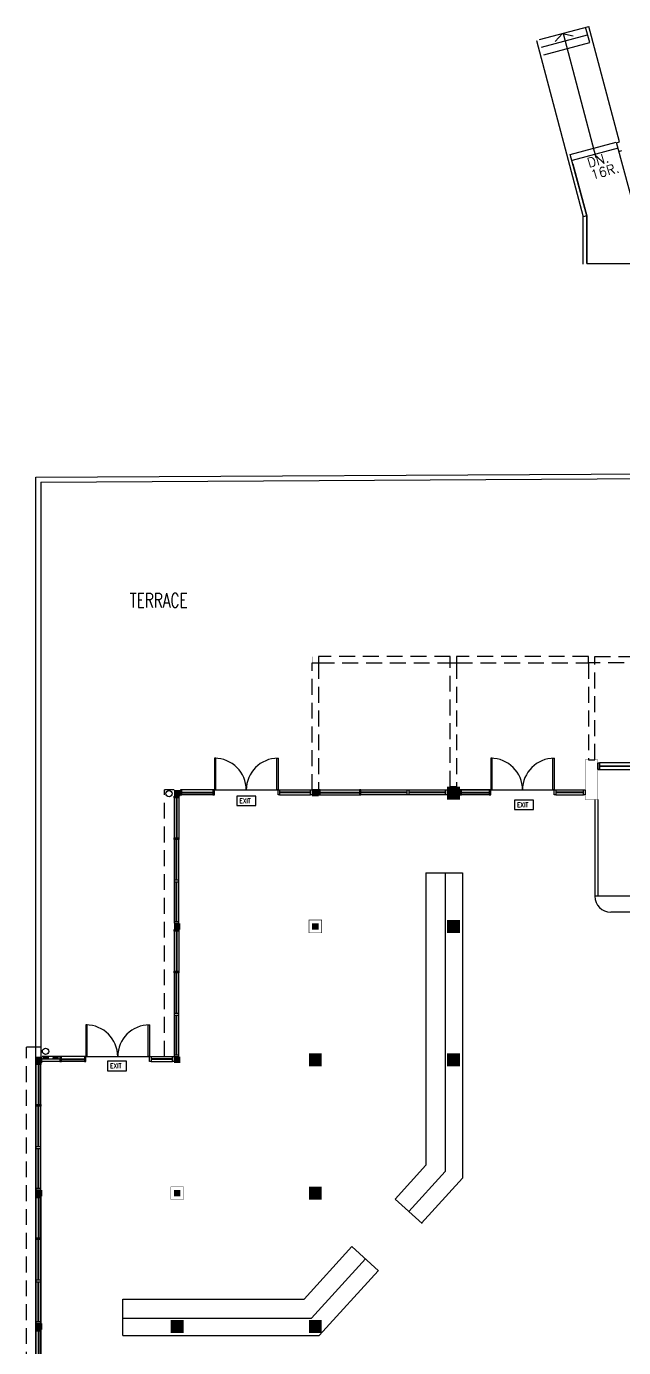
# Model space of a CAD drawing. Extents: x -163000 to 184253, y -124935 to 90032.
# Drawn here: x 21450 to 40258, y 46336 to 87951 of the extents above; entities that cross this region are included whole.
import ezdxf

# ---------------------------------------------------------------- set-up
doc = ezdxf.new("R2010")
doc.units = 0
doc.header["$LTSCALE"] = 1000
doc.header["$MEASUREMENT"] = 0
doc.linetypes.add('s3118a$0$DASHED', pattern=[0.75, 0.5, -0.25])
doc.layers.get('0').update_dxf_attribs({"linetype": 'CONTINUOUS'})
for name, color, linetype in [('s3118a$0$19', 7, 'CONTINUOUS'), ('s3118a$0$20', 7, 'CONTINUOUS'), ('s3118a$0$23', 7, 'CONTINUOUS'), ('s3118a$0$3d-str', 254, 'CONTINUOUS'), ('s3118a$0$3d-str2', 254, 'CONTINUOUS'), ('s3118a$0$56', 7, 'CONTINUOUS'), ('s3118a$0$6', 7, 'CONTINUOUS'), ('s3118a$0$Above', 8, 'CONTINUOUS'), ('s3118a$0$Ele', 10, 'CONTINUOUS'), ('s3118a$0$N-Floor Lin', 254, 'CONTINUOUS'), ('s3118a$0$new shop front', 3, 'CONTINUOUS'), ('s3118a$0$new-arr', 9, 'CONTINUOUS'), ('s3118a$0$NEW-STEP', 11, 'CONTINUOUS'), ('s3118a$0$PATH', 11, 'CONTINUOUS'), ('s3118a$0$RC', 6, 'CONTINUOUS'), ('s3118a$0$Solid', 15, 'CONTINUOUS'), ('s3118a$0$Step', 13, 'CONTINUOUS'), ('s3118a$0$TXT', 7, 'CONTINUOUS')]:
    doc.layers.add(name, color=color, linetype=linetype)
doc.styles.add('s3118a$0$STANDARD', font='romans.shx', dxfattribs={"width": 0.75})

# ---------------------------------------------------------------- blocks, each defined once
blk = doc.blocks.new('s3118a$0$EXIT')
at = {"layer": 's3118a$0$56', "color": 1, "linetype": 'Continuous'}
blk.add_lwpolyline([(0, 0), (0.6, 0), (0.6, 0.3), (0, 0.3)], close=True, dxfattribs=at)
at = {"layer": 's3118a$0$56', "color": 1, "linetype": 'Continuous', "style": 's3118a$0$STANDARD', "width": 0.8}
blk.add_text('EXIT', height=0.15, dxfattribs=at).set_placement((0.0816, 0.0747))

msp = doc.modelspace()

# ---------------------------------------------------------------- hatches: boundary and pattern name
at = {"layer": 's3118a$0$Solid'}
h = msp.add_hatch(color=256, dxfattribs=at)
h.dxf.hatch_style = 1
h.paths.add_polyline_path([(26300, 63700), (26100, 63700), (26100, 63900), (26300, 63900)])
h = msp.add_hatch(color=256, dxfattribs=at)
h.dxf.hatch_style = 1
h.paths.add_polyline_path([(30650, 63700), (30450, 63700), (30450, 63900), (30650, 63900)])
h = msp.add_hatch(color=256, dxfattribs=at)
h.dxf.hatch_style = 1
h.paths.add_polyline_path([(34700, 63600), (35100, 63600), (35100, 64000), (34700, 64000)])
h = msp.add_hatch(color=256, dxfattribs=at)
h.dxf.hatch_style = 1
h.paths.add_polyline_path([(26300, 59500), (26100, 59500), (26100, 59700), (26300, 59700)])
h = msp.add_hatch(color=256, dxfattribs=at)
h.dxf.hatch_style = 1
h.paths.add_polyline_path([(30650, 59500), (30450, 59500), (30450, 59700), (30650, 59700)])
h = msp.add_hatch(color=256, dxfattribs=at)
h.dxf.hatch_style = 1
h.paths.add_polyline_path([(34700, 59400), (35100, 59400), (35100, 59800), (34700, 59800)])
h = msp.add_hatch(color=256, dxfattribs=at)
h.dxf.hatch_style = 1
h.paths.add_polyline_path([(21950, 55300), (21750, 55300), (21750, 55500), (21950, 55500)])
h = msp.add_hatch(color=256, dxfattribs=at)
h.dxf.hatch_style = 1
h.paths.add_polyline_path([(26300, 55300), (26100, 55300), (26100, 55500), (26300, 55500)])
h = msp.add_hatch(color=256, dxfattribs=at)
h.dxf.hatch_style = 1
h.paths.add_polyline_path([(30350, 55200), (30750, 55200), (30750, 55600), (30350, 55600)])
h = msp.add_hatch(color=256, dxfattribs=at)
h.dxf.hatch_style = 1
h.paths.add_polyline_path([(34700, 55200), (35100, 55200), (35100, 55600), (34700, 55600)])
h = msp.add_hatch(color=256, dxfattribs=at)
h.dxf.hatch_style = 1
h.paths.add_polyline_path([(21951, 51100), (21751, 51100), (21751, 51300), (21951, 51300)])
h = msp.add_hatch(color=256, dxfattribs=at)
h.dxf.hatch_style = 1
h.paths.add_polyline_path([(26300, 51100), (26100, 51100), (26100, 51300), (26300, 51300)])
h = msp.add_hatch(color=256, dxfattribs=at)
h.dxf.hatch_style = 1
h.paths.add_polyline_path([(30350, 51000), (30750, 51000), (30750, 51400), (30350, 51400)])
h = msp.add_hatch(color=256, dxfattribs=at)
h.dxf.hatch_style = 1
h.paths.add_polyline_path([(21951, 46900), (21751, 46900), (21751, 47100), (21951, 47100)])
h = msp.add_hatch(color=256, dxfattribs=at)
h.dxf.hatch_style = 1
h.paths.add_polyline_path([(26000, 46800), (26400, 46800), (26400, 47200), (26000, 47200)])
h = msp.add_hatch(color=256, dxfattribs=at)
h.dxf.hatch_style = 1
h.paths.add_polyline_path([(30350, 46800), (30750, 46800), (30750, 47200), (30350, 47200)])

# ---------------------------------------------------------------- linework, layer by layer
for p, q in [((39097, 81983, 114200), (38983, 81953, 111901)), ((38983, 80463, 111901), (38983, 81953, 111901)), ((39352, 63600), (39352, 60553)), ((39452, 63600), (39452, 60553)), ((34035, 61292), (34035, 52077)), ((34035, 61292), (35185, 61292)), ((34635, 61292), (34635, 51883)), ((35185, 61292), (35185, 51670)), ((46451, 60553), (39352, 60553)), ((47301, 60053), (39852, 60053)), ((33066, 51012), (34035, 52077)), ((33490, 50625), (34635, 51883)), ((33897, 50255), (35185, 51670)), ((33910, 50243), (33066, 51012)), ((30200, 47865), (31703, 49515)), ((30431, 47265), (32128, 49128)), ((32536, 48756), (31703, 49515)), ((30674, 46715), (32534, 48758)), ((24488, 46715), (24488, 47865)), ((24488, 47865), (30200, 47865)), ((24488, 47265), (30431, 47265)), ((24488, 46715), (30674, 46715))]:
    msp.add_line(p, q)
at = {"color": 4}
for p, q in [((23275, 55500), (21950, 55500)), ((22500, 55425), (21950, 55425)), ((23275, 55350), (21950, 55350))]:
    msp.add_line(p, q, dxfattribs=at)
msp.add_arc((39852, 60553), 500, 180, 270)
at = {"layer": 's3118a$0$19', "color": 2, "linetype": 's3118a$0$DASHED'}
msp.add_lwpolyline([(39450, 64550), (43175, 64550), (43175, 64750), (39450, 64750)], close=True, dxfattribs=at)
at = {"layer": 's3118a$0$20', "color": 3, "linetype": 'Continuous'}
for points in [[(39500, 64750), (39500, 64550), (39450, 64550), (39450, 64750)], [(40675, 64750), (39500, 64750), (39500, 64655), (40675, 64655)], [(40675, 64645), (39500, 64645), (39500, 64550), (40675, 64550)]]:
    msp.add_lwpolyline(points, close=True, dxfattribs=at)
at = {"layer": 's3118a$0$23', "color": 14, "linetype": 'Continuous'}
for p, q in [((21750, 73750), (44400, 73874)), ((21750, 38950), (21750, 73750)), ((21900, 73600), (44400, 73724)), ((21900, 73600), (21900, 55500)), ((21900, 42900), (21900, 46900))]:
    msp.add_line(p, q, dxfattribs=at)
at = {"layer": 's3118a$0$3d-str'}
for p, q in [((37614, 87539, 111750), (39159, 87951, 111750)), ((39192, 87443, 111925), (39063, 87926, 111925)), ((37517, 87513, 111901), (38983, 81953, 111901)), ((37678, 87297, 111925), (39127, 87684, 111925)), ((37678, 87297, 111750), (39127, 87684, 111750)), ((37743, 87056, 111925), (39192, 87443, 111925)), ((38581, 83916, 114350), (40030, 84303, 114350)), ((40030, 84303, 114350), (40650, 81983, 114350)), ((39097, 81983, 114350), (38581, 83916, 114350)), ((39097, 81983, 114350), (39097, 80483, 114350)), ((39097, 80483, 114350), (40650, 80483, 114350))]:
    msp.add_line(p, q, dxfattribs=at)
at = {"layer": 's3118a$0$3d-str', "extrusion": (-1, 4.66966e-16, 2.22045e-16)}
msp.add_line((38658, 83626, 114200), (39097, 81983, 114200), dxfattribs=at)
at = {"layer": 's3118a$0$3d-str', "extrusion": (-1, 4.66966e-16, 2.22045e-16), "elevation": -39097}
msp.add_lwpolyline([(-80483, 114200), (-81983, 114200), (-81983, 114500), (-80483, 114500)], close=True, dxfattribs=at)
at = {"layer": 's3118a$0$3d-str2', "extrusion": (-0.146552, 0.548691, 0.82308)}
for p, q in [((40132, 84311, 114500), (39159, 87951, 111900)), ((40035, 84285, 114500), (40132, 84311, 114500))]:
    msp.add_line(p, q, dxfattribs=at)
at = {"layer": 's3118a$0$3d-str2', "extrusion": (-0.966132, -0.258047, 0)}
msp.add_line((37517, 87513, 111395), (37517, 87513, 111901), dxfattribs=at)
at = {"layer": 's3118a$0$3d-str2', "extrusion": (0.14703, -0.550482, -0.821798)}
msp.add_line((40108, 84014, 114200), (40204, 84039, 114200), dxfattribs=at)
at = {"layer": 's3118a$0$6', "color": 14, "linetype": 'Continuous', "const_width": 5}
for points in [[(30650, 67900), (30450, 67900), (30450, 68100), (30650, 68100)], [(35000, 67900), (34800, 67900), (34800, 68100), (35000, 68100)], [(39350, 67900), (39150, 67900), (39150, 68100), (39350, 68100)], [(39050, 63600), (39450, 63600), (39450, 64850), (39050, 64850)]]:
    msp.add_lwpolyline(points, close=True, dxfattribs=at)
at = {"layer": 's3118a$0$Above', "linetype": 's3118a$0$DASHED'}
for points in [[(30450, 63900), (30450, 67900), (30650, 67900), (30650, 63900)], [(30650, 67900), (34800, 67900), (34800, 68100), (30650, 68100)], [(34800, 64000), (34800, 67900), (35000, 67900), (35000, 64000)], [(35000, 67900), (39150, 67900), (39150, 68100), (35000, 68100)], [(39150, 67900), (39150, 64850), (39350, 64850), (39350, 67900)], [(43275, 67900), (39350, 67900), (39350, 68100), (43275, 68100)]]:
    msp.add_lwpolyline(points, close=True, dxfattribs=at)
at = {"layer": 's3118a$0$Ele', "linetype": 'Continuous'}
for p, q in [((21900, 51300), (21900, 55300)), ((21900, 51100), (21900, 47100)), ((21900, 47100), (21900, 51100))]:
    msp.add_line(p, q, dxfattribs=at)
at = {"layer": 's3118a$0$N-Floor Lin'}
for p, q in [((27375, 63900), (29375, 63900)), ((23325, 55500), (25325, 55500))]:
    msp.add_line(p, q, dxfattribs=at)
at = {"layer": 's3118a$0$new shop front'}
for p, q in [((27325, 63900), (26350, 63900)), ((26350, 63835), (27325, 63835)), ((26350, 63815), (27325, 63815)), ((27325, 63750), (26350, 63750)), ((29425, 63900), (30400, 63900)), ((30400, 63835), (29425, 63835)), ((30400, 63815), (29425, 63815)), ((29425, 63750), (30400, 63750)), ((30701, 63900), (34650, 63900)), ((30701, 63835), (31936, 63835)), ((30701, 63815), (31936, 63815)), ((30701, 63750), (31936, 63750)), ((33446, 63835), (31986, 63835)), ((33446, 63815), (31986, 63815)), ((33446, 63750), (31986, 63750)), ((34650, 63835), (33496, 63835)), ((34650, 63815), (33496, 63815)), ((34650, 63750), (33496, 63750)), ((36025, 63900), (35150, 63900)), ((35150, 63835), (36025, 63835)), ((35150, 63815), (36025, 63815)), ((36025, 63750), (35150, 63750)), ((38125, 63900), (39000, 63900)), ((39000, 63835), (38125, 63835)), ((39000, 63815), (38125, 63815)), ((38125, 63750), (39000, 63750)), ((26101, 63650), (26101, 59750)), ((26166, 63650), (26166, 62395)), ((26186, 63650), (26186, 62395)), ((26251, 63650), (26251, 62395)), ((26166, 61055), (26166, 62345)), ((26186, 61055), (26186, 62345)), ((26251, 61055), (26251, 62345)), ((26166, 59750), (26166, 61005)), ((26186, 59750), (26186, 61005)), ((26251, 59750), (26251, 61005)), ((26101, 59450), (26101, 55550)), ((26166, 59450), (26166, 58195)), ((26186, 59450), (26186, 58195)), ((26251, 59450), (26251, 58195)), ((26166, 56855), (26166, 58145)), ((26186, 56855), (26186, 58145)), ((26251, 56855), (26251, 58145)), ((26166, 55550), (26166, 56805)), ((26186, 55550), (26186, 56805)), ((26251, 55550), (26251, 56805)), ((23275, 55500), (22550, 55500)), ((22550, 55435), (23275, 55435)), ((22550, 55415), (23275, 55415)), ((23275, 55350), (22550, 55350)), ((25375, 55500), (26050, 55500)), ((26050, 55435), (25375, 55435)), ((26050, 55415), (25375, 55415)), ((25375, 55350), (26050, 55350)), ((21751, 55250), (21751, 51350)), ((21816, 55250), (21816, 53995)), ((21836, 55250), (21836, 53995)), ((21816, 52655), (21816, 53945)), ((21836, 52655), (21836, 53945)), ((21816, 51350), (21816, 52605)), ((21836, 51350), (21836, 52605)), ((21901, 51350), (21901, 52605)), ((21751, 51050), (21751, 42950)), ((21816, 51050), (21816, 49795)), ((21836, 51050), (21836, 49795)), ((21901, 51050), (21901, 49795)), ((21816, 48455), (21816, 49745)), ((21836, 48455), (21836, 49745)), ((21901, 48455), (21901, 49745)), ((21816, 47150), (21816, 48405)), ((21836, 47150), (21836, 48405)), ((21901, 47150), (21901, 48405)), ((21816, 46850), (21816, 45595)), ((21836, 46850), (21836, 45595)), ((21901, 46850), (21901, 45595))]:
    msp.add_line(p, q, dxfattribs=at)
for points in [[(27375, 63900), (27415, 63900), (27415, 64900), (27375, 64900)], [(29375, 63900), (29335, 63900), (29335, 64900), (29375, 64900)], [(36075, 63900), (36115, 63900), (36115, 64900), (36075, 64900)], [(38075, 63900), (38035, 63900), (38035, 64900), (38075, 64900)], [(26251, 63650), (26101, 63650), (26101, 63700), (26251, 63700)], [(26350, 63750), (26350, 63900), (26300, 63900), (26300, 63750)], [(27375, 63750), (27375, 63900), (27325, 63900), (27325, 63750)], [(29375, 63750), (29375, 63900), (29425, 63900), (29425, 63750)], [(30400, 63750), (30400, 63900), (30450, 63900), (30450, 63750)], [(30701, 63750), (30701, 63900), (30650, 63900), (30650, 63750)], [(31986, 63750), (31986, 63900), (31936, 63900), (31936, 63750)], [(33446, 63750), (33446, 63900), (33496, 63900), (33496, 63750)], [(34650, 63750), (34650, 63900), (34700, 63900), (34700, 63750)], [(35150, 63750), (35150, 63900), (35100, 63900), (35100, 63750)], [(36075, 63750), (36075, 63900), (36025, 63900), (36025, 63750)], [(38075, 63750), (38075, 63900), (38125, 63900), (38125, 63750)], [(39000, 63750), (39000, 63900), (39050, 63900), (39050, 63750)], [(26251, 62345), (26101, 62345), (26101, 62395), (26251, 62395)], [(26251, 61055), (26101, 61055), (26101, 61005), (26251, 61005)], [(26251, 59750), (26101, 59750), (26101, 59700), (26251, 59700)], [(26251, 59450), (26101, 59450), (26101, 59500), (26251, 59500)], [(26251, 58145), (26101, 58145), (26101, 58195), (26251, 58195)], [(26251, 56855), (26101, 56855), (26101, 56805), (26251, 56805)], [(23325, 55500), (23365, 55500), (23365, 56500), (23325, 56500)], [(25325, 55500), (25285, 55500), (25285, 56500), (25325, 56500)], [(22550, 55350), (22550, 55500), (22500, 55500), (22500, 55350)], [(23325, 55350), (23325, 55500), (23275, 55500), (23275, 55350)], [(25325, 55350), (25325, 55500), (25375, 55500), (25375, 55350)], [(26050, 55350), (26050, 55500), (26100, 55500), (26100, 55350)], [(26251, 55550), (26101, 55550), (26101, 55500), (26251, 55500)], [(21901, 55250), (21751, 55250), (21751, 55300), (21901, 55300)], [(21901, 53945), (21751, 53945), (21751, 53995), (21901, 53995)], [(21901, 52655), (21751, 52655), (21751, 52605), (21901, 52605)], [(21901, 51350), (21751, 51350), (21751, 51300), (21901, 51300)], [(21901, 51050), (21751, 51050), (21751, 51100), (21901, 51100)], [(21901, 49745), (21751, 49745), (21751, 49795), (21901, 49795)], [(21901, 48455), (21751, 48455), (21751, 48405), (21901, 48405)], [(21901, 47150), (21751, 47150), (21751, 47100), (21901, 47100)], [(21901, 46850), (21751, 46850), (21751, 46900), (21901, 46900)]]:
    msp.add_lwpolyline(points, close=True, dxfattribs=at)
at = {"layer": 's3118a$0$new shop front', "color": 1}
for centre, start, end in [((27375, 63900), 0, 90), ((29375, 63900), 90, 180), ((36075, 63900), 0, 90), ((38075, 63900), 90, 180), ((23325, 55500), 0, 90), ((25325, 55500), 90, 180)]:
    msp.add_arc(centre, 1000, start, end, dxfattribs=at)
at = {"layer": 's3118a$0$new-arr', "color": 2}
for q in [(38105, 87479, 334150), (38672, 87659, 334150)]:
    msp.add_line((38337, 87732, 334150), q, dxfattribs=at)
at = {"layer": 's3118a$0$new-arr'}
msp.add_line((38356, 87728, 117000), (39386, 83821, 117000), dxfattribs=at)
at = {"layer": 's3118a$0$NEW-STEP'}
msp.add_line((40084, 84115), (38635, 83728), dxfattribs=at)
at = {"layer": 's3118a$0$RC', "linetype": 'Continuous'}
for points, const_width in [([(26300, 63700), (26100, 63700), (26100, 63900), (26300, 63900)], 5), ([(30650, 63700), (30450, 63700), (30450, 63900), (30650, 63900)], 5), ([(34700, 63600), (35100, 63600), (35100, 64000), (34700, 64000)], 5), ([(26300, 59500), (26100, 59500), (26100, 59700), (26300, 59700)], 5), ([(30750, 59400), (30350, 59400), (30350, 59800), (30750, 59800)], 20), ([(30650, 59500), (30450, 59500), (30450, 59700), (30650, 59700)], 5), ([(34700, 59400), (35100, 59400), (35100, 59800), (34700, 59800)], 5), ([(21950, 55300), (21750, 55300), (21750, 55500), (21950, 55500)], 5), ([(26300, 55300), (26100, 55300), (26100, 55500), (26300, 55500)], 5), ([(30350, 55200), (30750, 55200), (30750, 55600), (30350, 55600)], 5), ([(34700, 55200), (35100, 55200), (35100, 55600), (34700, 55600)], 5), ([(21951, 51100), (21751, 51100), (21751, 51300), (21951, 51300)], 5), ([(26400, 51000), (26000, 51000), (26000, 51400), (26400, 51400)], 5), ([(26300, 51100), (26100, 51100), (26100, 51300), (26300, 51300)], 5), ([(30350, 51000), (30750, 51000), (30750, 51400), (30350, 51400)], 5), ([(21951, 46900), (21751, 46900), (21751, 47100), (21951, 47100)], 5), ([(26000, 46800), (26400, 46800), (26400, 47200), (26000, 47200)], 5), ([(30350, 46800), (30750, 46800), (30750, 47200), (30350, 47200)], 5)]:
    msp.add_lwpolyline(points, close=True, dxfattribs=dict(at, const_width=const_width))
at = {"layer": 's3118a$0$Step', "linetype": 'Continuous'}
msp.add_line((35100, 63900), (39033, 63900), dxfattribs=at)
at = {"layer": 's3118a$0$TXT', "linetype": 's3118a$0$DASHED'}
for p, q in [((25800, 55500), (25800, 63900)), ((26100, 63900), (25800, 63900)), ((21450, 38950), (21450, 55800))]:
    msp.add_line(p, q, dxfattribs=at)
at = {"layer": 's3118a$0$TXT'}
for q in [(21450, 55800), (21900, 55500)]:
    msp.add_line((21900, 55800), q, dxfattribs=at)
at = {"layer": 's3118a$0$TXT', "color": 1}
for points in [[(22137, 55490, 0.322444), (22136, 55458, -0.595956), (22119, 55428, -0.680508), (22105, 55463, 0.680508), (22092, 55498, 0.680508), (22078, 55463, -0.680508), (22064, 55428, -0.680508), (22050, 55463, 0.680508), (22037, 55498, 0.680508), (22023, 55463, -0.680508), (22009, 55428, -0.595956), (21993, 55458, 0.369946), (21988, 55493, 0.434896)], [(22446, 55495, 0.40557), (22439, 55458, -0.595956), (22422, 55428, -0.680508), (22408, 55463, 0.680508), (22395, 55498, 0.680508), (22381, 55463, -0.680508), (22367, 55428, -0.680508), (22353, 55463, 0.680508), (22340, 55498, 0.680508), (22326, 55463, -0.680508), (22312, 55428, -0.595956), (22295, 55458, 0.310864), (22295, 55489, 0.434896)]]:
    msp.add_lwpolyline(points, format="xyb", dxfattribs=at)
at = {"layer": 's3118a$0$TXT'}
for centre in [(25942, 63783), (22054, 55666)]:
    msp.add_circle(centre, 100, dxfattribs=at)

# ---------------------------------------------------------------- block references
at = {"xscale": 999.9979999999999, "yscale": 999.9979999999999, "zscale": 1000}
for p in [(28075, 63410), (36820, 63282), (24003, 55057)]:
    msp.add_blockref('s3118a$0$EXIT', p, dxfattribs=at)

# ---------------------------------------------------------------- texts
at = {"layer": 's3118a$0$PATH', "color": 2, "style": 's3118a$0$STANDARD'}
for s, p in [('DN.', (39164, 83501, 113244)), ('16R.', (39268, 83122, 113244))]:
    msp.add_text(s, height=300, rotation=15.3143, dxfattribs=at).set_placement(p)
at = {"layer": 's3118a$0$TXT', "style": 's3118a$0$STANDARD', "width": 0.7}
msp.add_text('TERRACE', height=450, dxfattribs=at).set_placement((24706, 69650))

doc.saveas('drawing.dxf')
